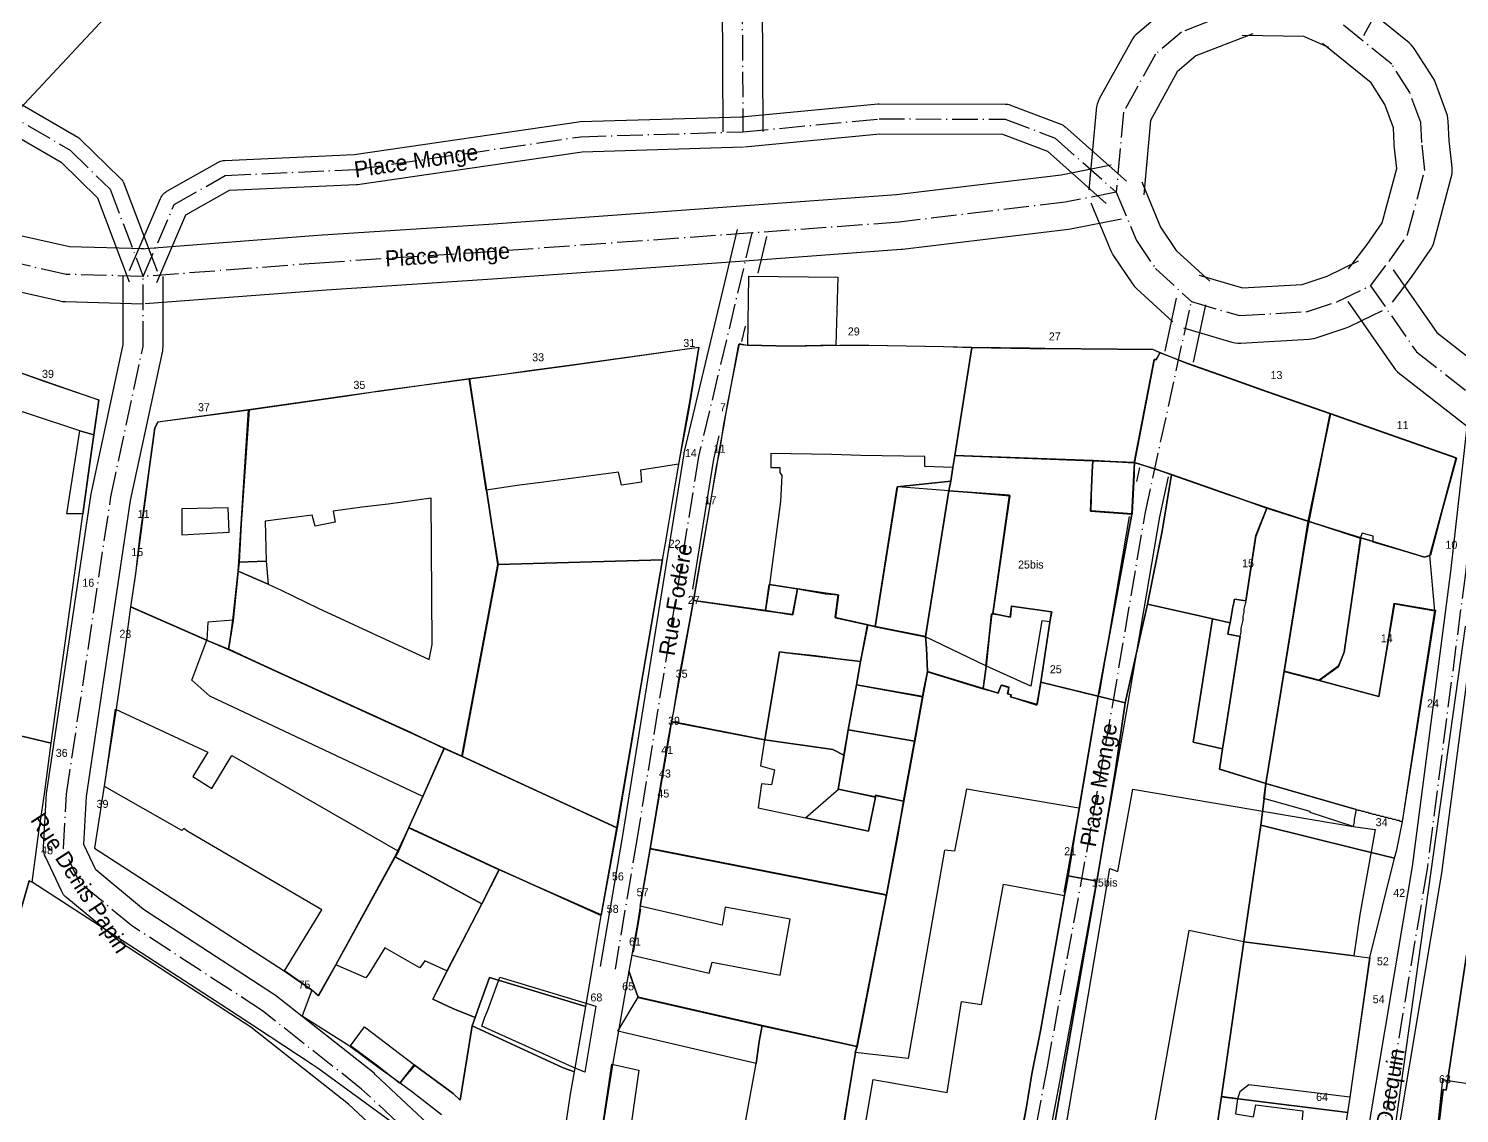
# Model space of a CAD drawing. Header units: metres. Extents: x 1927837 to 1928448, y 4266568 to 4267119.
# Drawn here: x 1927973 to 1928116, y 4266628.1 to 4266736.4 of the extents above; entities that cross this region are included whole.
import ezdxf
from ezdxf.enums import TextEntityAlignment as Align

# ---------------------------------------------------------------- set-up
doc = ezdxf.new("R2010")
doc.units = ezdxf.units.M
doc.linetypes.add('DASHDOT', pattern=[3.556, 2.54, -0.508, 0, -0.508])
for name, color, linetype in [('BAT_BATI', 8, 'CONTINUOUS'), ('CAD_LIMITE', 94, 'CONTINUOUS'), ('TXT_ADRESSE', 8, 'CONTINUOUS'), ('TXT_VOIE', 7, 'CONTINUOUS'), ('VOI_AXE', 1, 'DASHDOT'), ('VOI_BORDURE', 7, 'CONTINUOUS')]:
    doc.layers.add(name, color=color, linetype=linetype)

msp = doc.modelspace()

# ---------------------------------------------------------------- linework, layer by layer
at = {"layer": 'BAT_BATI'}
for points in [[(1928053.67, 4266704.8), (1928049.07, 4266704.7), (1928044.87, 4266704.81), (1928044.97, 4266711.71), (1928053.88, 4266711.6)], [(1928020.75, 4266701.93), (1928023.05, 4266702.23), (1928027.25, 4266702.82), (1928039.96, 4266704.61), (1928039.06, 4266699.01), (1928038.76, 4266697.31), (1928037.95, 4266692.91), (1928034.15, 4266692.31), (1928034.25, 4266691.11), (1928032.24, 4266690.81), (1928031.95, 4266692.11), (1928024.44, 4266691.12), (1928022.04, 4266690.82), (1928018.73, 4266690.32), (1928017.04, 4266701.43)], [(1928044.87, 4266704.81), (1928049.07, 4266704.7), (1928054.07, 4266704.8), (1928056.98, 4266704.8), (1928064.48, 4266704.69), (1928067.28, 4266704.59), (1928065.57, 4266693.78), (1928065.37, 4266692.58), (1928062.57, 4266692.68), (1928062.57, 4266693.68), (1928056.17, 4266693.79), (1928053.26, 4266693.89), (1928047.16, 4266694), (1928047.16, 4266692.6), (1928048.06, 4266692.6), (1928048.06, 4266692.09), (1928048.26, 4266691.79), (1928048.15, 4266689.19), (1928047.05, 4266680.89), (1928046.64, 4266678.29), (1928039.44, 4266679.29), (1928041.25, 4266689.6), (1928041.75, 4266692.7), (1928042.06, 4266694.2), (1928042.46, 4266696.9), (1928042.86, 4266698.91), (1928043.97, 4266704.91)], [(1928073.09, 4266704.48), (1928074.59, 4266704.48), (1928085.4, 4266704.37), (1928086.1, 4266704.07), (1928085.7, 4266703.37), (1928085.5, 4266703.37), (1928083.49, 4266693.06), (1928079.38, 4266693.27), (1928065.57, 4266693.78), (1928067.28, 4266704.59)], [(1928088.9, 4266702.96), (1928092.6, 4266701.66), (1928096.8, 4266700.16), (1928103.11, 4266697.95), (1928100.89, 4266687.24), (1928096.79, 4266688.55), (1928092.89, 4266689.85), (1928087.19, 4266691.86), (1928085.59, 4266692.46), (1928083.49, 4266693.06), (1928085.5, 4266703.37), (1928085.7, 4266703.37), (1928086.1, 4266704.07)], [(1927974.61, 4266701.17), (1927980.01, 4266699.36), (1927979.51, 4266695.86), (1927978.11, 4266696.26), (1927968, 4266699.58), (1927969.31, 4266703.08)], [(1928004.83, 4266699.74), (1928007.43, 4266700.14), (1928008.03, 4266700.24), (1928017.04, 4266701.43), (1928018.73, 4266690.32), (1928019.93, 4266682.91), (1928016.31, 4266663.7), (1928014.51, 4266664.51), (1928011.2, 4266666.11), (1927998.6, 4266671.83), (1927994.9, 4266673.53), (1927993, 4266674.43), (1927993.4, 4266677.33), (1927993.91, 4266682.24), (1927996.91, 4266680.93), (1927998.21, 4266680.33), (1928001.91, 4266678.53), (1928013.01, 4266673.41), (1928013.32, 4266674.91), (1928013.23, 4266689.53), (1928008.92, 4266688.93), (1928006.32, 4266688.63), (1928003.42, 4266688.23), (1928003.62, 4266687.13), (1928001.62, 4266686.73), (1928001.32, 4266687.84), (1927996.61, 4266687.24), (1927996.71, 4266683.24), (1927994.01, 4266683.14), (1927994.21, 4266686.94), (1927995.02, 4266698.35)], [(1927994.21, 4266686.94), (1927994.01, 4266683.14), (1927993.91, 4266682.24), (1927993.4, 4266677.33), (1927990.9, 4266677.14), (1927990.8, 4266675.34), (1927983.19, 4266678.65), (1927983.7, 4266681.95), (1927984.1, 4266685.55), (1927985.01, 4266692.15), (1927985.61, 4266696.56), (1927985.91, 4266697.16), (1927991.22, 4266697.85), (1927995.02, 4266698.35)], [(1928115.71, 4266693.53), (1928114.31, 4266688.43), (1928113.1, 4266683.83), (1928112.5, 4266683.63), (1928107.4, 4266685.13), (1928107.4, 4266685.73), (1928106.3, 4266686.04), (1928106.1, 4266685.54), (1928100.89, 4266687.24), (1928103.11, 4266697.95)], [(1927979.51, 4266695.86), (1927979.21, 4266693.76), (1927978.4, 4266687.96), (1927976.8, 4266687.96), (1927978.11, 4266696.26)], [(1928083.49, 4266693.06), (1928083.49, 4266691.86), (1928083.28, 4266687.96), (1928079.18, 4266688.26), (1928079.28, 4266692.17), (1928079.38, 4266693.27)], [(1928062.65, 4266675.67), (1928057.65, 4266676.67), (1928059.87, 4266690.68), (1928064.97, 4266690.28)], [(1928071.07, 4266689.77), (1928069.36, 4266677.96), (1928069.26, 4266677.96), (1928068.66, 4266672.76), (1928062.65, 4266675.67), (1928064.97, 4266690.28)], [(1927988.31, 4266685.85), (1927993.01, 4266686.14), (1927992.91, 4266688.54), (1927988.31, 4266688.45)], [(1928100.89, 4266687.24), (1928100.49, 4266684.74), (1928098.48, 4266672.23), (1928096.67, 4266661.03), (1928092.06, 4266662.43), (1928092.67, 4266666.53), (1928094.08, 4266675.74), (1928094.18, 4266676.14), (1928094.18, 4266676.54), (1928094.28, 4266676.94), (1928094.38, 4266677.34), (1928094.38, 4266677.74), (1928094.48, 4266678.14), (1928094.48, 4266678.44), (1928094.58, 4266678.84), (1928094.68, 4266679.24), (1928095.69, 4266685.74), (1928096.79, 4266688.55)], [(1928106.1, 4266685.54), (1928104.48, 4266674.13), (1928103.88, 4266672.73), (1928101.98, 4266671.33), (1928098.48, 4266672.23), (1928100.49, 4266684.74), (1928100.89, 4266687.24)], [(1927996.71, 4266683.24), (1927996.91, 4266680.93), (1927993.91, 4266682.24), (1927994.01, 4266683.14)], [(1928036.34, 4266683.4), (1928033.93, 4266669.39), (1928033.62, 4266667.29), (1928031.81, 4266656.58), (1928016.31, 4266663.7), (1928019.93, 4266682.91)], [(1928049.35, 4266677.88), (1928046.64, 4266678.29), (1928047.05, 4266680.89), (1928049.85, 4266680.48)], [(1928046.64, 4266678.29), (1928049.35, 4266677.88), (1928049.85, 4266680.48), (1928052.65, 4266679.98), (1928053.95, 4266679.88), (1928053.65, 4266677.58), (1928056.85, 4266676.87), (1928056.15, 4266673.17), (1928051.64, 4266673.78), (1928048.74, 4266674.08), (1928048.04, 4266674.18), (1928047.24, 4266669.48), (1928046.53, 4266665.38), (1928037.23, 4266667.19), (1928037.43, 4266668.09), (1928038.03, 4266671.79), (1928039.04, 4266677.09), (1928039.44, 4266679.29)], [(1928071.16, 4266677.66), (1928071.26, 4266678.76), (1928075.27, 4266678.16), (1928075.06, 4266677.16), (1928074.26, 4266677.26), (1928073.16, 4266670.75), (1928068.66, 4266672.76), (1928069.26, 4266677.96), (1928069.36, 4266677.96)], [(1928101.98, 4266671.33), (1928107.98, 4266669.72), (1928109.49, 4266679.03), (1928113.6, 4266678.32), (1928112.09, 4266668.62), (1928110.27, 4266657.21), (1928110.07, 4266657.21), (1928109.97, 4266657.31), (1928109.77, 4266657.31), (1928109.57, 4266657.41), (1928109.37, 4266657.41), (1928109.17, 4266657.51), (1928108.97, 4266657.51), (1928108.77, 4266657.61), (1928108.57, 4266657.61), (1928108.37, 4266657.71), (1928108.17, 4266657.71), (1928107.97, 4266657.81), (1928107.77, 4266657.81), (1928107.57, 4266657.91), (1928107.37, 4266657.91), (1928107.17, 4266658.01), (1928106.97, 4266658.01), (1928106.87, 4266658.11), (1928106.67, 4266658.11), (1928106.47, 4266658.21), (1928106.27, 4266658.21), (1928106.07, 4266658.31), (1928105.87, 4266658.31), (1928105.67, 4266658.41), (1928096.67, 4266661.03), (1928098.48, 4266672.23)], [(1928057.65, 4266676.67), (1928062.65, 4266675.67), (1928062.75, 4266674.57), (1928062.85, 4266672.17), (1928062.45, 4266670.26), (1928062.35, 4266669.66), (1928055.74, 4266670.87), (1928055.84, 4266671.47), (1928056.15, 4266673.17), (1928056.85, 4266676.87)], [(1927993, 4266674.43), (1927994.9, 4266673.53), (1927998.6, 4266671.83), (1928011.2, 4266666.11), (1928014.51, 4266664.51), (1928012.4, 4266659.7), (1927991.09, 4266669.73), (1927989.29, 4266671.33), (1927990.8, 4266675.34)], [(1928062.35, 4266669.66), (1928061.54, 4266665.26), (1928054.94, 4266666.37), (1928055.74, 4266670.87)], [(1928068.35, 4266670.46), (1928069.85, 4266670.06), (1928070.26, 4266670.86), (1928070.96, 4266670.66), (1928070.86, 4266669.96), (1928071.15, 4266669.86), (1928071.15, 4266669.66), (1928073.76, 4266668.85), (1928074.16, 4266671.15), (1928079.86, 4266669.75), (1928077.95, 4266658.54), (1928066.74, 4266660.45), (1928065.54, 4266654.25), (1928064.53, 4266654.35), (1928060.91, 4266633.54), (1928055.61, 4266634.14), (1928055.81, 4266634.74), (1928058.73, 4266649.85), (1928059.83, 4266655.66), (1928060.44, 4266659.26), (1928060.84, 4266661.46), (1928061.54, 4266665.26), (1928062.35, 4266669.66), (1928062.45, 4266670.26), (1928062.85, 4266672.17)], [(1927990.89, 4266664.13), (1927989.38, 4266661.73), (1927991.28, 4266660.52), (1927993.29, 4266663.82), (1928009.89, 4266654.3), (1928009.59, 4266653.7), (1928003.68, 4266642.9), (1928001.97, 4266639.8), (1928001.27, 4266640.4), (1927998.57, 4266642.3), (1928002.28, 4266648.4), (1927988.88, 4266656.22), (1927988.48, 4266656.52), (1927988.28, 4266656.32), (1927980.58, 4266660.73), (1927981.68, 4266668.44)], [(1928046.53, 4266665.38), (1928046.13, 4266662.77), (1928047.53, 4266662.37), (1928047.23, 4266660.87), (1928046.23, 4266660.97), (1928045.92, 4266658.57), (1928050.63, 4266657.57), (1928056.93, 4266656.26), (1928057.63, 4266659.66), (1928057.64, 4266659.86), (1928060.44, 4266659.26), (1928059.83, 4266655.66), (1928058.73, 4266649.85), (1928035.11, 4266654.48), (1928036.92, 4266665.38), (1928037.23, 4266667.19)], [(1928061.54, 4266665.26), (1928060.84, 4266661.46), (1928060.44, 4266659.26), (1928057.64, 4266659.86), (1928057.63, 4266659.66), (1928053.93, 4266660.46), (1928054.54, 4266663.87), (1928054.94, 4266666.37)], [(1928016.31, 4266663.7), (1928031.81, 4266656.58), (1928030.2, 4266647.88), (1928020, 4266652.39), (1928011, 4266656.6), (1928012.4, 4266659.7), (1928014.51, 4266664.51)], [(1928105.67, 4266658.41), (1928105.47, 4266657.41), (1928105.47, 4266657.21), (1928105.37, 4266656.71), (1928101.07, 4266658.12), (1928101.07, 4266658.22), (1928096.46, 4266659.52), (1928096.67, 4266661.03)], [(1928057.63, 4266659.66), (1928056.93, 4266656.26), (1928050.63, 4266657.57), (1928053.93, 4266660.46)], [(1928105.46, 4266643.8), (1928094.45, 4266645.21), (1928088.95, 4266646.32), (1928084.32, 4266620.3), (1928086.12, 4266620.1), (1928085.31, 4266614.8), (1928076.31, 4266616.51), (1928077.21, 4266621.31), (1928075.81, 4266621.51), (1928081.05, 4266652.53), (1928081.85, 4266652.23), (1928083.36, 4266660.44), (1928105.37, 4266656.71), (1928107.57, 4266656.41), (1928106.06, 4266647.91)], [(1928020, 4266652.39), (1928018.29, 4266648.99), (1928009.59, 4266653.7), (1928009.89, 4266654.3), (1928011, 4266656.6)], [(1928018.29, 4266648.99), (1928014.78, 4266642.29), (1928012.58, 4266643.29), (1928012.08, 4266642.59), (1928008.58, 4266644.59), (1928006.98, 4266641.99), (1928006.68, 4266641.59), (1928003.68, 4266642.9), (1928009.59, 4266653.7)], [(1928033.9, 4266639.67), (1928033, 4266642.27), (1928033.3, 4266643.87), (1928041.01, 4266642.06), (1928041.31, 4266643.16), (1928048.11, 4266641.86), (1928049.12, 4266647.46), (1928042.61, 4266648.67), (1928042.31, 4266646.87), (1928034.11, 4266648.77), (1928035.11, 4266654.48), (1928058.73, 4266649.85), (1928055.81, 4266634.74), (1928046.3, 4266636.85)], [(1928105.04, 4266629.69), (1928094.94, 4266630.9), (1928094.04, 4266630.2), (1928093.83, 4266629.5), (1928092.23, 4266629.71), (1928094.45, 4266645.21), (1928107.06, 4266643.6)], [(1928029.69, 4266638.77), (1928028.59, 4266632.17), (1928027.39, 4266632.67), (1928018.28, 4266636.78), (1928018.58, 4266637.68), (1928018.88, 4266638.38), (1928020.09, 4266641.68)], [(1928046.3, 4266636.85), (1928046, 4266635.25), (1928045.7, 4266633.05), (1928031.89, 4266636.27), (1928033.9, 4266639.67)], [(1928011.57, 4266632.88), (1928010.07, 4266631.08), (1928007.87, 4266632.79), (1928005.17, 4266634.79), (1928006.57, 4266636.69)], [(1928055.81, 4266634.74), (1928055.61, 4266634.14), (1928053.6, 4266621.44), (1928052.59, 4266615.63), (1928051.99, 4266612.13), (1928052.99, 4266611.83), (1928052.68, 4266610.43), (1928052.78, 4266610.33), (1928052.18, 4266606.93), (1928051.28, 4266601.82), (1928048.57, 4266603.03), (1928050.08, 4266610.33), (1928028.27, 4266614.85), (1928029.78, 4266622.86), (1928031.29, 4266632.96), (1928033.99, 4266632.36), (1928032.88, 4266624.66), (1928043.49, 4266622.35), (1928043.59, 4266622.45), (1928043.79, 4266622.44), (1928045.7, 4266633.05), (1928046, 4266635.25), (1928046.3, 4266636.85)], [(1928114.65, 4266631.39), (1928122.66, 4266630.18), (1928123.66, 4266630.08), (1928125.66, 4266629.77), (1928124.35, 4266621.17), (1928123.85, 4266621.37), (1928123.55, 4266618.97), (1928124.15, 4266618.87), (1928121.43, 4266600.86), (1928120.53, 4266600.16), (1928114.62, 4266596.06), (1928110.32, 4266601.77), (1928110.62, 4266604.07), (1928112.84, 4266620.58), (1928114.14, 4266620.28), (1928114.54, 4266622.88), (1928117.05, 4266622.58), (1928117.35, 4266625.08), (1928113.75, 4266625.68), (1928114.35, 4266631.49)], [(1928093.83, 4266629.5), (1928093.63, 4266628), (1928095.43, 4266627.7), (1928095.64, 4266628.9), (1928100.34, 4266628.3), (1928100.24, 4266627.09), (1928103.94, 4266626.69), (1928102.53, 4266617.79), (1928097.93, 4266618.39), (1928090.72, 4266619.3), (1928092.03, 4266628.2), (1928092.23, 4266629.71)]]:
    msp.add_lwpolyline(points, close=True, dxfattribs=at)
msp.add_lwpolyline([(1928055.6, 4266621.03), (1928057.41, 4266631.44), (1928064.81, 4266630.13), (1928066.22, 4266639.24), (1928068.22, 4266638.93), (1928070.44, 4266650.94), (1928076.54, 4266649.84), (1928074.13, 4266636.33), (1928073.22, 4266632.02), (1928072.72, 4266628.72), (1928072.31, 4266626.32)], dxfattribs=at)
at = {"layer": 'CAD_LIMITE'}
for points in [[(1927970.74, 4266755.16), (1927970.01, 4266754.01), (1927964.55, 4266745.3), (1927963.66, 4266743.87), (1927960.45, 4266738.75), (1927966.26, 4266735.82), (1927963.18, 4266730.39), (1927968.71, 4266727.26), (1927970.18, 4266726.37), (1927980.11, 4266736.98), (1927981.02, 4266737.95), (1927980.03, 4266741.24), (1927978.94, 4266744.9), (1927978.89, 4266745.06), (1927977.04, 4266748.98), (1927976.79, 4266749.47), (1927971.95, 4266754.17), (1927972.04, 4266754.38), (1927970.74, 4266755.16)], [(1928019.89, 4266682.89), (1928036.35, 4266683.37), (1928036.64, 4266685.03), (1928036.99, 4266687), (1928037.31, 4266688.98), (1928037.65, 4266690.95), (1928037.99, 4266692.92), (1928038.75, 4266697.34), (1928039.04, 4266698.97), (1928039.99, 4266704.58), (1928027.28, 4266702.82), (1928023.03, 4266702.25), (1928020.74, 4266701.91), (1928017.03, 4266701.45), (1928018.74, 4266690.37), (1928019.89, 4266682.89)], [(1928065.56, 4266693.77), (1928067.27, 4266704.59), (1928064.45, 4266704.64), (1928056.94, 4266704.77), (1928054.07, 4266704.76), (1928049.07, 4266704.7), (1928044.81, 4266704.76), (1928044, 4266704.93), (1928042.81, 4266698.88), (1928042.46, 4266696.86), (1928041.99, 4266694.16), (1928041.75, 4266692.7), (1928041.22, 4266689.61), (1928039.45, 4266679.29), (1928046.65, 4266678.28), (1928047, 4266680.88), (1928049.84, 4266680.47), (1928052.68, 4266680.02), (1928053.9, 4266679.85), (1928053.61, 4266677.6), (1928056.87, 4266676.86), (1928057.61, 4266676.69), (1928059.81, 4266690.65), (1928065.15, 4266691.23), (1928065.38, 4266692.59), (1928065.56, 4266693.77)], [(1928065.56, 4266693.77), (1928079.35, 4266693.24), (1928083.53, 4266693.09), (1928085.49, 4266703.32), (1928085.74, 4266703.36), (1928086.07, 4266704.03), (1928085.36, 4266704.37), (1928074.56, 4266704.48), (1928073.04, 4266704.5), (1928067.27, 4266704.59), (1928065.56, 4266693.77)], [(1928096.76, 4266688.53), (1928100.94, 4266687.2), (1928103.09, 4266697.98), (1928096.76, 4266700.19), (1928092.56, 4266701.67), (1928088.85, 4266702.97), (1928086.07, 4266704.03), (1928085.74, 4266703.36), (1928085.49, 4266703.32), (1928083.53, 4266693.09), (1928085.61, 4266692.41), (1928087.23, 4266691.89), (1928092.91, 4266689.88), (1928096.76, 4266688.53)], [(1927970.76, 4266666.1), (1927975.24, 4266665.06), (1927976.82, 4266676.48), (1927978.4, 4266687.92), (1927979.21, 4266693.75), (1927979.5, 4266695.85), (1927980, 4266699.32), (1927974.64, 4266701.19), (1927969.27, 4266703.04)], [(1928019.89, 4266682.89), (1928018.74, 4266690.37), (1928017.03, 4266701.45), (1928008.01, 4266700.19), (1928007.41, 4266700.12), (1928004.78, 4266699.75), (1927994.97, 4266698.34), (1927994.23, 4266686.96), (1927994, 4266683.13), (1927993.91, 4266682.22), (1927993.42, 4266677.31), (1927992.95, 4266674.41), (1927994.91, 4266673.51), (1927998.62, 4266671.81), (1928011.17, 4266666.07), (1928014.52, 4266664.53), (1928016.27, 4266663.73), (1928019.89, 4266682.89)], [(1927994.97, 4266698.34), (1927991.25, 4266697.85), (1927985.88, 4266697.11), (1927985.6, 4266696.55), (1927985.01, 4266692.17), (1927984.12, 4266685.57), (1927983.66, 4266681.98), (1927983.18, 4266678.67), (1927990.76, 4266675.34), (1927992.95, 4266674.41), (1927993.42, 4266677.31), (1927993.91, 4266682.22), (1927994, 4266683.13), (1927994.23, 4266686.96), (1927994.97, 4266698.34)], [(1928106.14, 4266685.56), (1928107.39, 4266685.18), (1928112.53, 4266683.63), (1928113.05, 4266683.81), (1928114.3, 4266688.47), (1928115.68, 4266693.54), (1928103.09, 4266697.98), (1928100.94, 4266687.2), (1928106.14, 4266685.56)], [(1928065.56, 4266693.77), (1928065.38, 4266692.59), (1928065.15, 4266691.23), (1928064.97, 4266690.24), (1928071.03, 4266689.81), (1928069.38, 4266678), (1928071.11, 4266677.64), (1928071.24, 4266678.74), (1928075.22, 4266678.18), (1928075.07, 4266677.12), (1928074.16, 4266671.13), (1928079.89, 4266669.75), (1928083.25, 4266687.94), (1928079.14, 4266688.22), (1928079.31, 4266692.14), (1928079.35, 4266693.24), (1928065.56, 4266693.77)], [(1928083.25, 4266687.94), (1928083.46, 4266691.87), (1928083.53, 4266693.09), (1928079.35, 4266693.24), (1928079.31, 4266692.14), (1928079.14, 4266688.22), (1928083.25, 4266687.94)], [(1928079.89, 4266669.75), (1928082.6, 4266669.07), (1928084.84, 4266678.94), (1928086.28, 4266686.23), (1928087.23, 4266691.89), (1928085.61, 4266692.41), (1928083.53, 4266693.09), (1928083.46, 4266691.87), (1928083.25, 4266687.94), (1928079.89, 4266669.75)], [(1928057.61, 4266676.69), (1928062.65, 4266675.7), (1928064.97, 4266690.24), (1928065.15, 4266691.23), (1928059.81, 4266690.65), (1928057.61, 4266676.69)], [(1928096.76, 4266688.53), (1928092.91, 4266689.88), (1928087.23, 4266691.89), (1928086.28, 4266686.23), (1928084.84, 4266678.94), (1928090.03, 4266677.77), (1928091.32, 4266677.47), (1928093.08, 4266677.07), (1928093.15, 4266677.46), (1928093.22, 4266677.86), (1928093.3, 4266678.26), (1928093.37, 4266678.67), (1928093.44, 4266679.06), (1928093.51, 4266679.43), (1928094.64, 4266679.27), (1928095.66, 4266685.78), (1928096.76, 4266688.53)], [(1928068.4, 4266670.5), (1928068.69, 4266672.71), (1928069.22, 4266677.93), (1928069.38, 4266678), (1928071.03, 4266689.81), (1928064.97, 4266690.24), (1928062.65, 4266675.7), (1928062.72, 4266674.52), (1928062.84, 4266672.19), (1928068.4, 4266670.5)], [(1928096.76, 4266688.53), (1928095.66, 4266685.78), (1928094.64, 4266679.27), (1928093.51, 4266679.43), (1928093.44, 4266679.06), (1928093.37, 4266678.67), (1928093.3, 4266678.26), (1928093.22, 4266677.86), (1928093.15, 4266677.46), (1928093.08, 4266677.07), (1928093, 4266676.67), (1928092.92, 4266676.29), (1928092.87, 4266675.95), (1928094.08, 4266675.71), (1928092.66, 4266666.55), (1928092.33, 4266664.47), (1928092.02, 4266662.46), (1928096.67, 4266661.03), (1928098.5, 4266672.22), (1928100.53, 4266684.72), (1928100.94, 4266687.2), (1928096.76, 4266688.53)], [(1928106.14, 4266685.56), (1928100.94, 4266687.2), (1928100.53, 4266684.72), (1928098.5, 4266672.22), (1928101.97, 4266671.29), (1928103.92, 4266672.71), (1928104.5, 4266674.12), (1928106.14, 4266685.56)], [(1928106.14, 4266685.56), (1928104.5, 4266674.12), (1928103.92, 4266672.71), (1928101.97, 4266671.29), (1928107.96, 4266669.71), (1928109.52, 4266678.98), (1928113.55, 4266678.28), (1928113.05, 4266683.81), (1928112.53, 4266683.63), (1928107.39, 4266685.18), (1928106.14, 4266685.56)], [(1928019.89, 4266682.89), (1928016.27, 4266663.73), (1928031.78, 4266656.57), (1928033.61, 4266667.3), (1928033.95, 4266669.35), (1928036.35, 4266683.37), (1928019.89, 4266682.89)], [(1928046.65, 4266678.28), (1928049.38, 4266677.91), (1928049.84, 4266680.47), (1928047, 4266680.88), (1928046.65, 4266678.28)], [(1928039.45, 4266679.29), (1928039.05, 4266677.1), (1928038.06, 4266671.77), (1928037.4, 4266668.07), (1928037.24, 4266667.22), (1928046.56, 4266665.39), (1928047.24, 4266669.42), (1928048.03, 4266674.16), (1928048.77, 4266674.08), (1928051.64, 4266673.74), (1928056.14, 4266673.21), (1928056.87, 4266676.86), (1928053.61, 4266677.6), (1928053.9, 4266679.85), (1928052.68, 4266680.02), (1928049.84, 4266680.47), (1928049.38, 4266677.91), (1928046.65, 4266678.28), (1928039.45, 4266679.29)], [(1927992.95, 4266674.41), (1927990.76, 4266675.34), (1927983.18, 4266678.67), (1927982.55, 4266674.18), (1927981.73, 4266668.46), (1927980.54, 4266660.77), (1927979.57, 4266654.54), (1927998.53, 4266642.29), (1928001.29, 4266640.37), (1928001.92, 4266639.79), (1928003.69, 4266642.91), (1928009.61, 4266653.69), (1928009.94, 4266654.27), (1928011, 4266656.62), (1928012.4, 4266659.72), (1928014.52, 4266664.53), (1928011.17, 4266666.07), (1927998.62, 4266671.81), (1927994.91, 4266673.51), (1927992.95, 4266674.41)], [(1928074.16, 4266671.13), (1928075.07, 4266677.12), (1928075.22, 4266678.18), (1928071.24, 4266678.74), (1928071.11, 4266677.64), (1928069.38, 4266678), (1928069.22, 4266677.93), (1928068.69, 4266672.71), (1928068.4, 4266670.5), (1928069.89, 4266670.05), (1928070.21, 4266670.83), (1928070.97, 4266670.61), (1928070.84, 4266669.98), (1928071.19, 4266669.87), (1928071.13, 4266669.67), (1928073.79, 4266668.9), (1928074.16, 4266671.13)], [(1928090.71, 4266619.31), (1928092, 4266628.22), (1928092.21, 4266629.74), (1928094.46, 4266645.23), (1928096.15, 4266656.84), (1928096.48, 4266659.48), (1928096.67, 4266661.03), (1928092.02, 4266662.46), (1928092.33, 4266664.47), (1928089.4, 4266665.16), (1928091.32, 4266677.47), (1928090.03, 4266677.77), (1928084.84, 4266678.94), (1928082.6, 4266669.07), (1928081.61, 4266662.18), (1928079.75, 4266651.24), (1928074.82, 4266622.88)], [(1928096.15, 4266656.84), (1928105.82, 4266654.46), (1928109.53, 4266653.56), (1928109.75, 4266654.4), (1928110.08, 4266656.04), (1928110.32, 4266657.18), (1928112.05, 4266668.6), (1928113.55, 4266678.28), (1928109.52, 4266678.98), (1928107.96, 4266669.71), (1928101.97, 4266671.29), (1928098.5, 4266672.22), (1928096.67, 4266661.03), (1928096.48, 4266659.48), (1928096.15, 4266656.84)], [(1928056.87, 4266676.86), (1928056.14, 4266673.21), (1928055.84, 4266671.45), (1928055.72, 4266670.86), (1928062.38, 4266669.69), (1928062.48, 4266670.25), (1928062.84, 4266672.19), (1928062.72, 4266674.52), (1928062.65, 4266675.7), (1928057.61, 4266676.69), (1928056.87, 4266676.86)], [(1928091.32, 4266677.47), (1928089.4, 4266665.16), (1928092.33, 4266664.47), (1928092.66, 4266666.55), (1928094.08, 4266675.71), (1928092.87, 4266675.95), (1928092.92, 4266676.29), (1928093, 4266676.67), (1928093.08, 4266677.07), (1928091.32, 4266677.47)], [(1928118.46, 4266676.21), (1928116.59, 4266676.7), (1928109.68, 4266627.51), (1928108.52, 4266617.02), (1928106.32, 4266600.57), (1928106.71, 4266600.01), (1928107.01, 4266599.5), (1928107.16, 4266598.84), (1928107.28, 4266598.15), (1928105.52, 4266595.65), (1928105.52, 4266593.07), (1928121.46, 4266580.76), (1928135.03, 4266570.06)], [(1928046.56, 4266665.39), (1928053.36, 4266664.42), (1928054.48, 4266663.85), (1928054.9, 4266666.36), (1928055.72, 4266670.86), (1928055.84, 4266671.45), (1928056.14, 4266673.21), (1928051.64, 4266673.74), (1928048.77, 4266674.08), (1928048.03, 4266674.16), (1928047.24, 4266669.42), (1928046.56, 4266665.39)], [(1928055.72, 4266670.86), (1928054.9, 4266666.36), (1928061.56, 4266665.24), (1928062.38, 4266669.69), (1928055.72, 4266670.86)], [(1928072.27, 4266626.31), (1928072.72, 4266628.7), (1928073.25, 4266632), (1928074.12, 4266636.29), (1928076.54, 4266649.86), (1928076.62, 4266650.3), (1928076.9, 4266651.79), (1928077.66, 4266656.56), (1928077.98, 4266658.49), (1928079.89, 4266669.75), (1928074.16, 4266671.13), (1928073.79, 4266668.9), (1928071.13, 4266669.67), (1928071.19, 4266669.87), (1928070.84, 4266669.98), (1928070.97, 4266670.61), (1928070.21, 4266670.83), (1928069.89, 4266670.05), (1928068.4, 4266670.5), (1928062.84, 4266672.19), (1928062.48, 4266670.25), (1928062.38, 4266669.69), (1928061.56, 4266665.24), (1928060.87, 4266661.44), (1928060.46, 4266659.24), (1928059.8, 4266655.67), (1928058.72, 4266649.89)], [(1927944.61, 4266640.76), (1927956.64, 4266638.34), (1927968.66, 4266635.93), (1927969.76, 4266639.83), (1927971.4, 4266645.56), (1927973.03, 4266651.28), (1927973.33, 4266651.16), (1927973.95, 4266655.69), (1927974.59, 4266660.21), (1927975.24, 4266665.06), (1927970.76, 4266666.1), (1927961.2, 4266668.33), (1927951.63, 4266670.54), (1927951, 4266667.97), (1927950.38, 4266665.39), (1927948.77, 4266658.94), (1927947.17, 4266652.49), (1927945.44, 4266645.54), (1927945.03, 4266643.14), (1927944.61, 4266640.76)], [(1928079.89, 4266669.75), (1928077.98, 4266658.49), (1928077.66, 4266656.56), (1928076.9, 4266651.79), (1928079.75, 4266651.24), (1928081.61, 4266662.18), (1928082.6, 4266669.07), (1928079.89, 4266669.75)], [(1928037.24, 4266667.22), (1928036.93, 4266665.35), (1928035.1, 4266654.51), (1928058.72, 4266649.89), (1928059.8, 4266655.67), (1928060.46, 4266659.24), (1928057.62, 4266659.81), (1928057.6, 4266659.67), (1928053.92, 4266660.45), (1928054.48, 4266663.85), (1928053.36, 4266664.42), (1928046.56, 4266665.39), (1928037.24, 4266667.22)], [(1928054.48, 4266663.85), (1928053.92, 4266660.45), (1928057.6, 4266659.67), (1928057.62, 4266659.81), (1928060.46, 4266659.24), (1928060.87, 4266661.44), (1928061.56, 4266665.24), (1928054.9, 4266666.36), (1928054.48, 4266663.85)], [(1928014.52, 4266664.53), (1928012.4, 4266659.72), (1928011, 4266656.62), (1928020.02, 4266652.42), (1928030.21, 4266647.83), (1928031.78, 4266656.57), (1928016.27, 4266663.73), (1928014.52, 4266664.53)], [(1928009.61, 4266653.69), (1928018.27, 4266648.99), (1928020.02, 4266652.42), (1928011, 4266656.62), (1928009.94, 4266654.27), (1928009.61, 4266653.69)], [(1928104.86, 4266628.15), (1928105.08, 4266629.65), (1928107.05, 4266643.62), (1928109.53, 4266653.56), (1928105.82, 4266654.46), (1928096.15, 4266656.84), (1928094.46, 4266645.23), (1928092.21, 4266629.74), (1928093.88, 4266629.52), (1928104.86, 4266628.15)], [(1928001.29, 4266640.37), (1928000.32, 4266637.79), (1928004.75, 4266635), (1928005.14, 4266634.74), (1928007.88, 4266632.72), (1928010.11, 4266631.11), (1928011.53, 4266632.92), (1928015.43, 4266630.03), (1928016.12, 4266629.37), (1928017.32, 4266636.79), (1928017.61, 4266637.63), (1928015.39, 4266638.52), (1928013.4, 4266639.48), (1928013.76, 4266640.19), (1928014.78, 4266642.23), (1928018.27, 4266648.99), (1928009.61, 4266653.69), (1928003.69, 4266642.91), (1928001.92, 4266639.79), (1928001.29, 4266640.37)], [(1928035.1, 4266654.51), (1928034.12, 4266648.75), (1928033.85, 4266647.04), (1928033.51, 4266645.18), (1928033.28, 4266643.88), (1928032.98, 4266642.26), (1928033.92, 4266639.62), (1928046.28, 4266636.81), (1928055.77, 4266634.75), (1928058.72, 4266649.89), (1928035.1, 4266654.51)], [(1928020.02, 4266652.42), (1928018.27, 4266648.99), (1928014.78, 4266642.23), (1928013.76, 4266640.19), (1928013.4, 4266639.48), (1928015.39, 4266638.52), (1928017.61, 4266637.63), (1928017.88, 4266638.39), (1928019.04, 4266641.64), (1928028.69, 4266638.73), (1928029.38, 4266642.82), (1928030.21, 4266647.83), (1928020.02, 4266652.42)], [(1928025.52, 4266583.98), (1928028.23, 4266588.64), (1928030.94, 4266593.32), (1928030.28, 4266593.89), (1928030.01, 4266595.22), (1928028.57, 4266599.94), (1928026.38, 4266603.94), (1928023.31, 4266609.98), (1928023.13, 4266610.25), (1928022.94, 4266610.55), (1928016.26, 4266618.73), (1928009.58, 4266626.94), (1928001.91, 4266632.55), (1928001.34, 4266632.95), (1927997.11, 4266635.71), (1927992.87, 4266638.5), (1927973.33, 4266651.16), (1927973.03, 4266651.28), (1927971.4, 4266645.56)], [(1928074.82, 4266622.88), (1928079.75, 4266651.24), (1928076.9, 4266651.79), (1928076.62, 4266650.3), (1928076.54, 4266649.86), (1928074.12, 4266636.29), (1928073.25, 4266632), (1928072.72, 4266628.7), (1928072.27, 4266626.31)], [(1928058.72, 4266649.89), (1928055.77, 4266634.75), (1928055.65, 4266634.18), (1928053.55, 4266621.39)], [(1928116.73, 4266643.86), (1928114.67, 4266630.38), (1928114.37, 4266630.45), (1928113.69, 4266624.63), (1928113.32, 4266621.98), (1928112.81, 4266619.53), (1928110.59, 4266603.04), (1928109.93, 4266603.23), (1928108.83, 4266602.73), (1928108.41, 4266598.39), (1928108.63, 4266597.26), (1928108.99, 4266596.14), (1928109.53, 4266595.31), (1928111.95, 4266592.08), (1928112.48, 4266592.52), (1928114.02, 4266590.44), (1928114.87, 4266591.06), (1928118.67, 4266586.1)], [(1928118.67, 4266586.1), (1928114.87, 4266591.06), (1928114.02, 4266590.44), (1928112.48, 4266592.52), (1928111.95, 4266592.08), (1928109.53, 4266595.31), (1928108.99, 4266596.14), (1928108.63, 4266597.26), (1928108.41, 4266598.39), (1928108.83, 4266602.73), (1928109.93, 4266603.23), (1928110.59, 4266603.04), (1928112.81, 4266619.53), (1928113.32, 4266621.98), (1928113.69, 4266624.63), (1928114.37, 4266630.45), (1928114.67, 4266630.38), (1928116.73, 4266643.86)], [(1928032.98, 4266642.26), (1928031.93, 4266636.29), (1928031.33, 4266632.92), (1928029.73, 4266622.81), (1928028.22, 4266614.86), (1928027.88, 4266613.43), (1928027.62, 4266611.79), (1928034.4, 4266608.82), (1928048.6, 4266603), (1928051.26, 4266601.78), (1928052.15, 4266606.95), (1928052.74, 4266610.36), (1928052.64, 4266610.38), (1928052.99, 4266611.81), (1928051.96, 4266612.08), (1928052.56, 4266615.61), (1928053.55, 4266621.39), (1928055.65, 4266634.18), (1928055.77, 4266634.75), (1928046.28, 4266636.81), (1928033.92, 4266639.62), (1928032.98, 4266642.26)], [(1928017.61, 4266637.63), (1928017.32, 4266636.79), (1928026.4, 4266632.62), (1928027.54, 4266632.2), (1928028.69, 4266638.73), (1928019.04, 4266641.64), (1928017.88, 4266638.39), (1928017.61, 4266637.63)], [(1928026.31, 4266624.4), (1928027.16, 4266629.96), (1928027.54, 4266632.2), (1928026.4, 4266632.62), (1928017.32, 4266636.79), (1928016.12, 4266629.37), (1928015.43, 4266630.03), (1928011.53, 4266632.92), (1928010.11, 4266631.11)], [(1928010.11, 4266631.11), (1928011.38, 4266630.18), (1928014.25, 4266627.93)], [(1928104.86, 4266628.15), (1928093.88, 4266629.52), (1928092.21, 4266629.74), (1928092, 4266628.22), (1928090.71, 4266619.31), (1928090.36, 4266616.56), (1928097.52, 4266615.44), (1928102.83, 4266614.62), (1928104.86, 4266628.15)]]:
    msp.add_lwpolyline(points, dxfattribs=at)
at = {"layer": 'VOI_AXE'}
for points in [[(1928058.46, 4266789.96), (1928052.24, 4266778.76), (1928047.63, 4266763.75), (1928045.61, 4266753.85), (1928044.3, 4266739.43), (1928044.39, 4266726.13)], [(1927927.51, 4266743.55), (1927945.32, 4266735.23), (1927969.73, 4266728.6), (1927977.13, 4266724.29), (1927981.13, 4266720.38), (1927984.43, 4266711.67)], [(1927984.43, 4266711.67), (1927976.72, 4266711.88), (1927967.82, 4266713.89), (1927944.61, 4266721.92), (1927922.2, 4266730.34), (1927900.49, 4266738.77)], [(1928094.34, 4266738.49), (1928088.23, 4266736.09), (1928085.63, 4266733.89), (1928082.42, 4266728.09), (1928081.71, 4266720.08)], [(1928107.12, 4266710.75), (1928109.03, 4266713.25), (1928110.83, 4266715.85), (1928112.54, 4266722.26), (1928112.24, 4266725.06), (1928112.14, 4266727.06), (1928111.04, 4266730.06), (1928109.24, 4266732.87), (1928104.04, 4266737.08)], [(1928044.39, 4266726.13), (1928058, 4266727.41), (1928070.61, 4266727.4), (1928075.61, 4266725.49), (1928081.71, 4266720.08)], [(1927984.43, 4266711.67), (1927987.54, 4266718.87), (1927992.64, 4266721.77), (1928005.65, 4266722.36), (1928028.17, 4266725.64), (1928044.39, 4266726.13)], [(1928081.71, 4266720.08), (1928076.61, 4266719.09), (1928059.99, 4266717.1), (1928045.28, 4266716.02)], [(1928081.71, 4266720.08), (1928083.71, 4266715.28), (1928085.61, 4266712.48), (1928089.21, 4266709.17)], [(1928045.28, 4266716.02), (1928019.16, 4266714.14), (1928002.54, 4266713.05), (1927984.43, 4266711.67)], [(1928045.28, 4266716.02), (1928039.95, 4266693.7), (1928033.81, 4266655.58), (1928031.6, 4266642.47)], [(1928024.96, 4266611.35), (1928015.17, 4266622.17), (1928006.27, 4266630.49), (1927996.37, 4266638.3), (1927983.27, 4266646.82), (1927978.06, 4266651.13), (1927976.47, 4266654.53), (1927976.77, 4266659.94), (1927981.2, 4266689.66), (1927984.42, 4266704.66), (1927984.43, 4266711.67)], [(1928089.21, 4266709.17), (1928094.01, 4266707.76), (1928100.81, 4266708.16), (1928103.82, 4266709.16), (1928107.12, 4266710.75)], [(1928107.12, 4266710.75), (1928111.72, 4266704.14), (1928118.52, 4266698.83)], [(1928071, 4266612.51), (1928074.82, 4266632.72), (1928078.75, 4266654.14), (1928081.36, 4266668.95), (1928084.58, 4266687.96), (1928089.21, 4266709.17)], [(1928118.52, 4266698.83), (1928116.6, 4266682.02), (1928112.77, 4266652.5), (1928107.34, 4266620.08), (1928104.32, 4266603.27), (1928104.71, 4266599.47), (1928106.21, 4266595.16), (1928111.31, 4266589.16), (1928133.56, 4266570.06)]]:
    msp.add_lwpolyline(points, dxfattribs=at)
at = {"layer": 'VOI_BORDURE'}
for points in [[(1928044.72, 4266759.49), (1928043.65, 4266754.24), (1928043.62, 4266754.03), (1928042.31, 4266739.62), (1928042.3, 4266739.42), (1928042.39, 4266726.11)], [(1928048.35, 4266757.28), (1928047.6, 4266753.55), (1928046.3, 4266739.35), (1928046.39, 4266726.14)], [(1928106.46, 4266735.76), (1928108.36, 4266739.26), (1928108.42, 4266739.38), (1928109.86, 4266742.34), (1928112.39, 4266745.2), (1928116.84, 4266748.25), (1928122.03, 4266751.27), (1928137.51, 4266756.77)], [(1927984.5, 4266714.42), (1927977.06, 4266714.62), (1927968.57, 4266716.54), (1927945.54, 4266724.5), (1927923.18, 4266732.91), (1927901.48, 4266741.33)], [(1928093.33, 4266741.05), (1928087.23, 4266738.65), (1928086.95, 4266738.53), (1928086.7, 4266738.37), (1928086.46, 4266738.19), (1928083.85, 4266735.99), (1928083.67, 4266735.82), (1928083.5, 4266735.64), (1928083.35, 4266735.44), (1928083.22, 4266735.22), (1928080.01, 4266729.42), (1928079.89, 4266729.16), (1928079.79, 4266728.89), (1928079.72, 4266728.62), (1928079.68, 4266728.33), (1928078.97, 4266720.33)], [(1928109.31, 4266709.09), (1928111.21, 4266711.59), (1928111.29, 4266711.69), (1928113.09, 4266714.29), (1928113.22, 4266714.49), (1928113.32, 4266714.7), (1928113.42, 4266714.92), (1928113.49, 4266715.15), (1928115.19, 4266721.55), (1928115.25, 4266721.79), (1928115.28, 4266722.04), (1928115.29, 4266722.3), (1928115.27, 4266722.55), (1928114.98, 4266725.27), (1928114.89, 4266727.2), (1928114.86, 4266727.47), (1928114.8, 4266727.74), (1928114.72, 4266728.01), (1928113.63, 4266731.01), (1928113.51, 4266731.29), (1928113.36, 4266731.55), (1928111.56, 4266734.35), (1928111.39, 4266734.59), (1928111.19, 4266734.81), (1928110.97, 4266735.01), (1928105.77, 4266739.22)], [(1927937.3, 4266737.32), (1927944.68, 4266733.87), (1927944.8, 4266733.82), (1927944.93, 4266733.78), (1927969.15, 4266727.2), (1927976.22, 4266723.08), (1927979.85, 4266719.54), (1927983.02, 4266711.14)], [(1927984.35, 4266708.92), (1927976.65, 4266709.13), (1927976.38, 4266709.15), (1927976.12, 4266709.19), (1927967.21, 4266711.2), (1927966.92, 4266711.29), (1927943.71, 4266719.32), (1927943.64, 4266719.34), (1927921.23, 4266727.77), (1927921.2, 4266727.78), (1927899.49, 4266736.21)], [(1928095.34, 4266735.93), (1928089.66, 4266733.7), (1928087.79, 4266732.12), (1928085.11, 4266727.27), (1928084.45, 4266719.84)], [(1928102.95, 4266734.56), (1928100.45, 4266735.64), (1928094.29, 4266735.74)], [(1928104.93, 4266712.42), (1928106.8, 4266714.87), (1928108.3, 4266717.03), (1928109.75, 4266722.47), (1928109.5, 4266724.77), (1928109.49, 4266724.92), (1928109.41, 4266726.51), (1928108.56, 4266728.84), (1928107.17, 4266731.01), (1928102.31, 4266734.94)], [(1927958.82, 4266733.11), (1927970.12, 4266730.04), (1927970.25, 4266730), (1927970.37, 4266729.95), (1927970.49, 4266729.89), (1927977.89, 4266725.58), (1927977.99, 4266725.52), (1927978.09, 4266725.44), (1927978.18, 4266725.36), (1927982.18, 4266721.45), (1927982.29, 4266721.33), (1927982.39, 4266721.2), (1927982.47, 4266721.06), (1927982.54, 4266720.91), (1927985.83, 4266712.2)], [(1928044.25, 4266727.62), (1928057.86, 4266728.91), (1928058, 4266728.91), (1928070.61, 4266728.9), (1928070.75, 4266728.9), (1928070.88, 4266728.88), (1928071.01, 4266728.85), (1928071.14, 4266728.8), (1928076.15, 4266726.9), (1928076.27, 4266726.84), (1928076.39, 4266726.78), (1928076.5, 4266726.7), (1928076.61, 4266726.62), (1928082.71, 4266721.21)], [(1927983.05, 4266712.26), (1927986.16, 4266719.47), (1927986.22, 4266719.59), (1927986.29, 4266719.71), (1927986.37, 4266719.82), (1927986.47, 4266719.93), (1927986.57, 4266720.02), (1927986.68, 4266720.1), (1927986.8, 4266720.18), (1927991.9, 4266723.07), (1927992.03, 4266723.14), (1927992.16, 4266723.19), (1927992.3, 4266723.23), (1927992.43, 4266723.26), (1927992.58, 4266723.27), (1928005.51, 4266723.85), (1928027.96, 4266727.12), (1928028.13, 4266727.14), (1928044.34, 4266727.62)], [(1928044.53, 4266724.63), (1928058.07, 4266725.91), (1928070.33, 4266725.9), (1928074.82, 4266724.19), (1928080.71, 4266718.96)], [(1927985.8, 4266711.08), (1927988.71, 4266717.82), (1927993.07, 4266720.29), (1928005.72, 4266720.86), (1928005.87, 4266720.87), (1928028.3, 4266724.14), (1928044.43, 4266724.63)], [(1928081.18, 4266722.78), (1928076.18, 4266721.81), (1928059.73, 4266719.84), (1928045.08, 4266718.76)], [(1928084.25, 4266721.14), (1928086.14, 4266716.59), (1928087.7, 4266714.28), (1928091.07, 4266711.2)], [(1928045.08, 4266718.76), (1928018.97, 4266716.88), (1928002.36, 4266715.8), (1928002.33, 4266715.8), (1927984.22, 4266714.41)], [(1928079.17, 4266719.03), (1928081.17, 4266714.22), (1928081.29, 4266713.97), (1928081.43, 4266713.74), (1928083.33, 4266710.93), (1928083.52, 4266710.68), (1928083.75, 4266710.45), (1928087.35, 4266707.14)], [(1928082.24, 4266717.39), (1928077.13, 4266716.39), (1928076.93, 4266716.36), (1928060.32, 4266714.37), (1928060.19, 4266714.36), (1928045.48, 4266713.27)], [(1928043.82, 4266716.36), (1928038.49, 4266694.05), (1928038.47, 4266693.94), (1928032.33, 4266655.82), (1928030.12, 4266642.72)], [(1928046.74, 4266715.67), (1928045.86, 4266712)], [(1928045.48, 4266713.27), (1928019.35, 4266711.4), (1928019.34, 4266711.4), (1928002.74, 4266710.31), (1927984.64, 4266708.93)], [(1928089.98, 4266711.81), (1928094.32, 4266710.54), (1928100.29, 4266710.88), (1928102.78, 4266711.71), (1928105.92, 4266713.23)], [(1928109.38, 4266712.32), (1928113.74, 4266706.06), (1928120.21, 4266701)], [(1928023.48, 4266610.01), (1928013.74, 4266620.77), (1928004.96, 4266628.97), (1927995.2, 4266636.68), (1927982.17, 4266645.14), (1927981.99, 4266645.28), (1927976.79, 4266649.59), (1927976.63, 4266649.74), (1927976.48, 4266649.9), (1927976.36, 4266650.09), (1927976.25, 4266650.28), (1927974.66, 4266653.68), (1927974.58, 4266653.87), (1927974.52, 4266654.06), (1927974.49, 4266654.25), (1927974.47, 4266654.45), (1927974.47, 4266654.65), (1927974.78, 4266660.05), (1927974.79, 4266660.23), (1927979.23, 4266689.95), (1927979.25, 4266690.08), (1927982.42, 4266704.88), (1927982.43, 4266711.67)], [(1928026.45, 4266612.7), (1928016.65, 4266623.51), (1928016.53, 4266623.63), (1928007.63, 4266631.95), (1928007.51, 4266632.06), (1927997.61, 4266639.87), (1927997.46, 4266639.98), (1927984.45, 4266648.44), (1927979.69, 4266652.38), (1927978.49, 4266654.93), (1927978.76, 4266659.73), (1927983.17, 4266689.3), (1927986.38, 4266704.25), (1927986.41, 4266704.45), (1927986.42, 4266704.66), (1927986.43, 4266711.67)], [(1928086.59, 4266704.2), (1928087.74, 4266709.49)], [(1928088.43, 4266706.53), (1928093.24, 4266705.12), (1928093.54, 4266705.05), (1928093.85, 4266705.02), (1928094.17, 4266705.02), (1928100.97, 4266705.41), (1928101.21, 4266705.44), (1928101.45, 4266705.48), (1928101.68, 4266705.55), (1928104.68, 4266706.55), (1928105.02, 4266706.68), (1928108.32, 4266708.28)], [(1928089.42, 4266703.1), (1928090.67, 4266708.85)], [(1928104.86, 4266709.18), (1928109.46, 4266702.57), (1928109.63, 4266702.36), (1928109.82, 4266702.16), (1928110.03, 4266701.98), (1928116.83, 4266696.67)], [(1928044.6, 4266706.7), (1928044.23, 4266705.18)], [(1928117.03, 4266699), (1928115.11, 4266682.2), (1928111.29, 4266652.72), (1928105.86, 4266620.34), (1928102.84, 4266603.54), (1928102.82, 4266603.4), (1928102.82, 4266603.26), (1928102.83, 4266603.12), (1928103.22, 4266599.31), (1928103.25, 4266599.14), (1928103.3, 4266598.98), (1928104.79, 4266594.67), (1928104.85, 4266594.54), (1928104.91, 4266594.42), (1928104.98, 4266594.3), (1928105.07, 4266594.19), (1928110.17, 4266588.19), (1928110.25, 4266588.1), (1928110.33, 4266588.02), (1928132.58, 4266568.93)], [(1928041.98, 4266695.74), (1928041.43, 4266693.41), (1928039.33, 4266680.42)], [(1928083.75, 4266691.18), (1928084.06, 4266692.59)], [(1928072.47, 4266612.23), (1928076.3, 4266632.45), (1928076.3, 4266632.45), (1928080.22, 4266653.87), (1928080.22, 4266653.88), (1928082.84, 4266668.68), (1928082.84, 4266668.69), (1928086.06, 4266687.67), (1928086.92, 4266691.64)], [(1928080.02, 4266670), (1928083.01, 4266687.68)], [(1928117.4, 4266676.49), (1928114.26, 4266652.31), (1928114.25, 4266652.25), (1928108.82, 4266619.84), (1928108.81, 4266619.82), (1928105.83, 4266603.22), (1928106.19, 4266599.8), (1928107.54, 4266595.92), (1928112.38, 4266590.22), (1928134.53, 4266571.2)], [(1928076.49, 4266650.15), (1928077.27, 4266654.4), (1928077.95, 4266658.24)], [(1928034.13, 4266648.46), (1928033.4, 4266644.16)]]:
    msp.add_lwpolyline(points, dxfattribs=at)

# ---------------------------------------------------------------- texts
at = {"layer": 'TXT_ADRESSE'}
for s, p in [('31', (1928038.42, 4266704.63)), ('29', (1928054.87, 4266705.78)), ('27', (1928074.96, 4266705.28)), ('33', (1928023.32, 4266703.2)), ('39', (1927974.32, 4266701.54)), ('35', (1928005.45, 4266700.44)), ('13', (1928097.12, 4266701.42)), ('37', (1927989.91, 4266698.21)), ('7', (1928042.09, 4266698.21)), ('11', (1928109.73, 4266696.42)), ('14', (1928038.58, 4266693.63)), ('11', (1928041.45, 4266694.06)), ('17', (1928040.55, 4266688.92)), ('11', (1927983.88, 4266687.54)), ('22', (1928036.96, 4266684.56)), ('10', (1928114.61, 4266684.47)), ('15', (1927983.24, 4266683.74)), ('25bis', (1928071.88, 4266682.49)), ('15', (1928094.28, 4266682.62)), ('16', (1927978.35, 4266680.67)), ('27', (1928038.88, 4266678.96)), ('23', (1927982.05, 4266675.57)), ('14', (1928108.15, 4266675.12)), ('35', (1928037.66, 4266671.58)), ('25', (1928075.06, 4266672.03)), ('24', (1928112.77, 4266668.62)), ('39', (1928036.9, 4266666.88)), ('36', (1927975.69, 4266663.67)), ('41', (1928036.21, 4266663.96)), ('43', (1928035.99, 4266661.61)), ('45', (1928035.83, 4266659.61)), ('39', (1927979.77, 4266658.58)), ('34', (1928107.64, 4266656.75)), ('48', (1927974.23, 4266653.94)), ('21', (1928076.5, 4266653.85)), ('56', (1928031.29, 4266651.33)), ('15bis', (1928079.27, 4266650.72)), ('57', (1928033.76, 4266649.75)), ('42', (1928109.39, 4266649.69)), ('58', (1928030.77, 4266648.09)), ('61', (1928033, 4266644.82)), ('52', (1928107.76, 4266642.85)), ('75', (1927999.95, 4266640.52)), ('65', (1928032.31, 4266640.35)), ('68', (1928029.14, 4266639.24)), ('54', (1928107.34, 4266639.06)), ('63', (1928113.96, 4266631.07)), ('64', (1928101.68, 4266629.29))]:
    msp.add_text(s, height=0.8, dxfattribs=at).set_placement(p)
at = {"layer": 'TXT_VOIE'}
for s, rotation, p in [('Place Monge', 8.2897, (1928011.71, 4266723.24)), ('Place Monge', -356.2627, (1928014.85, 4266713.86)), ('Rue Fodéré', -279.1501, (1928037.65, 4266679.4)), ('Place Monge', 79.9839, (1928079.94, 4266660.88)), ('Rue Denis Papin', 302.9482, (1927978.14, 4266651.07)), ('Rue Dacquin', -279.5158, (1928108.73, 4266628.42))]:
    msp.add_text(s, height=1.6, rotation=rotation, dxfattribs=at).set_placement(p, align=Align.MIDDLE_CENTER)

doc.saveas('drawing.dxf')
